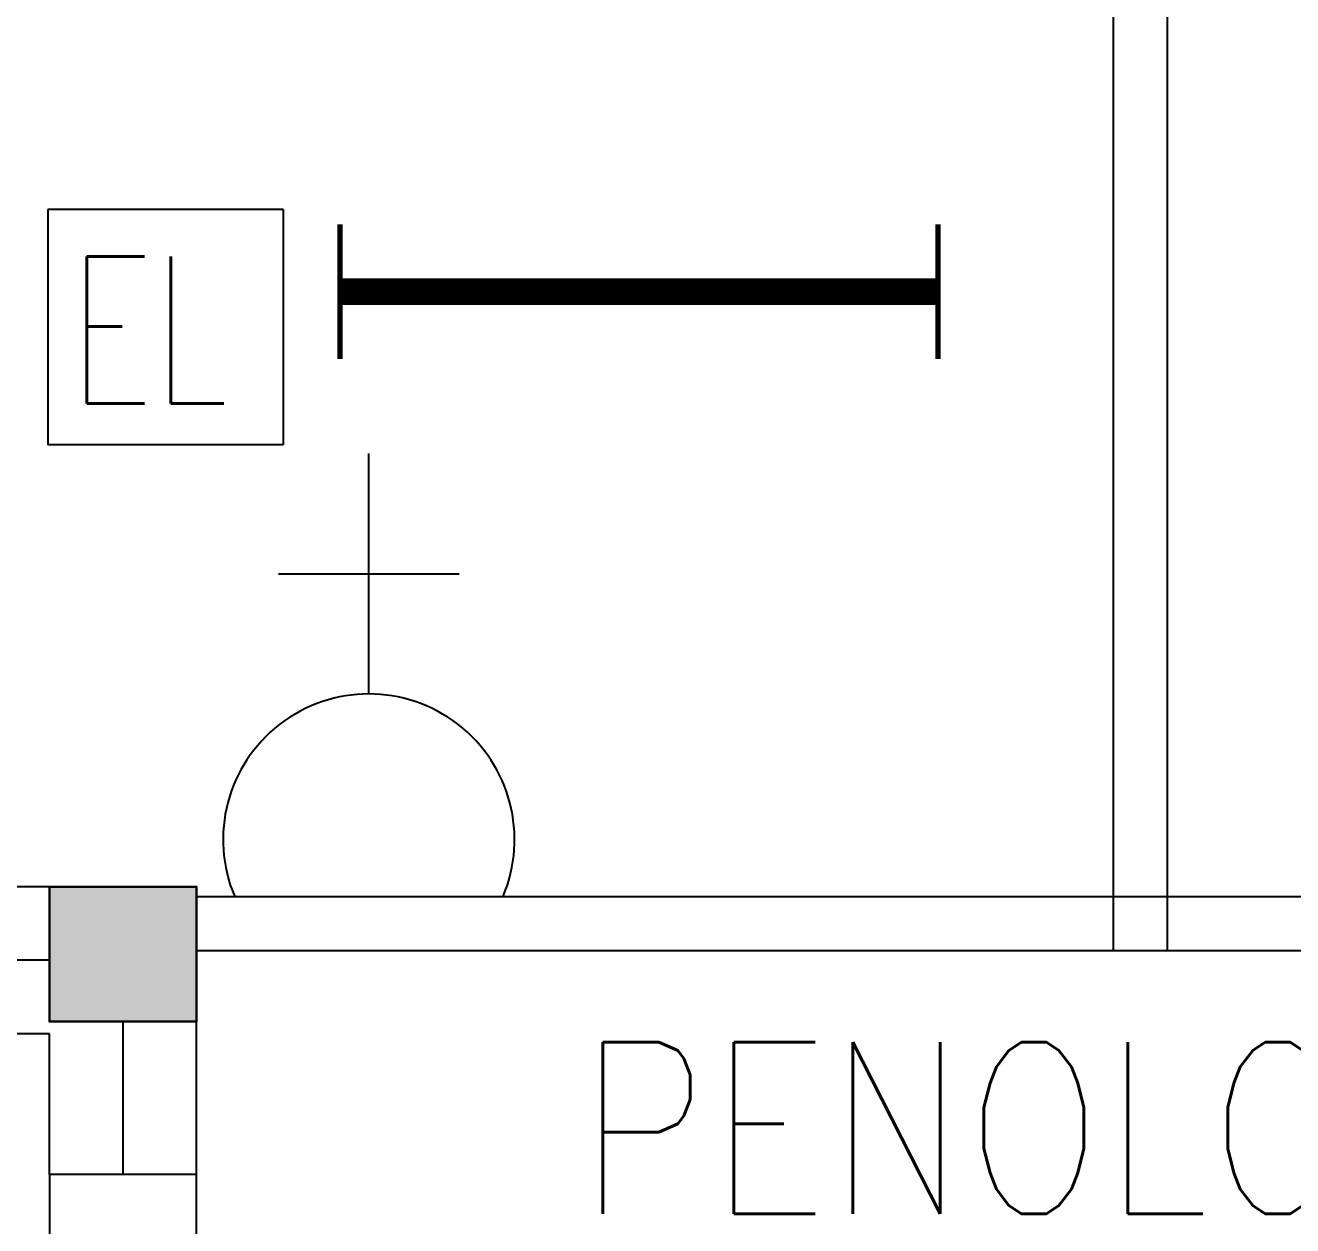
# Model space of a CAD drawing. Header units: inches. Extents: x 16928 to 514628, y -1471 to 241387.
# Drawn here: x 54939 to 57525, y 43569 to 46019 of the extents above; entities that cross this region are included whole.
import ezdxf
from ezdxf.enums import TextEntityAlignment as Align

# ---------------------------------------------------------------- set-up
doc = ezdxf.new("R2010")
doc.units = ezdxf.units.IN
doc.header["$MEASUREMENT"] = 0
for name, color, linetype in [('12. mRspecT - LEGEND', 1, 'Continuous'), ('dxt_text', 4, 'Continuous'), ('ELECT', 6, 'Continuous'), ('FITTING', 8, 'Continuous'), ('LW', 2, 'Continuous'), ('partition', 8, 'Continuous'), ('TB', 8, 'Continuous'), ('WALL', 1, 'Continuous'), ('WIN', 9, 'Continuous')]:
    doc.layers.add(name, color=color, linetype=linetype)
doc.layers.add('COLUMN', color=8, linetype='Continuous', lineweight=30)
doc.layers.add('t3', color=8, linetype='Continuous', lineweight=25)
doc.styles.add('LAILA', font='romans.shx', dxfattribs={"width": 0.85})
doc.styles.add('ROMANS', font='ROMANS', dxfattribs={"width": 0.7})

# ---------------------------------------------------------------- blocks, each defined once
blk = doc.blocks.new('1 X 8W EL')
at = {"layer": 'ELECT', "color": 6}
for p, q in [((-240, 240), (-240, -240)), ((240, 240), (-240, 240)), ((240, 240), (240, -240)), ((240, -240), (-240, -240))]:
    blk.add_line(p, q, dxfattribs=at)
at = {"layer": 'ELECT', "color": 6, "style": 'ROMANS', "width": 0.7}
blk.add_text('EL', height=300, dxfattribs=at).set_placement((-196.2, -155.6))
blk = doc.blocks.new('YBC 1X36')
at = {"layer": 'FITTING', "color": 3}
for points, const_width in [([(-610, 137.6), (-610, -137.6)], 10.9), ([(610, 137.6), (610, -137.6)], 10.9), ([(-610, 0), (610, 0)], 54.6)]:
    blk.add_lwpolyline(points, dxfattribs=dict(at, const_width=const_width))
blk = doc.blocks.new('13A SSO 300mm')
at = {"layer": 'ELECT', "color": 6}
for p, q in [((0, 413.8), (0, 904.4)), ((-184, 659.1), (184, 659.1)), ((-297.4, 0), (297.4, 0))]:
    blk.add_line(p, q, dxfattribs=at)
blk.add_arc((0, 116.3), 297.4, 336.9763, 203.0237, dxfattribs=at)

msp = doc.modelspace()

# ---------------------------------------------------------------- hatches: boundary and pattern name
at = {"layer": 'COLUMN'}
msp.add_hatch(color=256, dxfattribs=at).paths.add_polyline_path([(54988.6, 44260.5), (55288.6, 44260.5), (55288.6, 43985.5), (54988.6, 43985.5)])

# ---------------------------------------------------------------- linework, layer by layer
at = {"layer": '12. mRspecT - LEGEND'}
msp.add_lwpolyline([(53513.8, 34610.5), (51863.6, 34610.5), (51863.6, 37610.5), (55288.6, 37610.5), (55288.6, 44260.5), (53288.6, 44260.5), (53288.6, 56110.5), (57288.6, 56110.5), (57288.6, 58610.5), (65138.6, 58610.5), (65138.6, 56785.5), (68563.3, 56785.5), (68563.6, 57160.5)], dxfattribs=at)
at = {"layer": 'COLUMN'}
msp.add_lwpolyline([(54988.6, 44260.5), (55288.6, 44260.5), (55288.6, 43985.5), (54988.6, 43985.5)], close=True, dxfattribs=at)
at = {"layer": 'LW'}
for p, q in [((54988.6, 43960.5), (53813.6, 43960.5)), ((54988.6, 43673), (54988.6, 43960.5))]:
    msp.add_line(p, q, dxfattribs=at)
at = {"layer": 'partition'}
for p, q in [((57158.6, 46411.3), (57158.6, 44130.5)), ((57268.6, 46411.3), (57268.6, 44130.5)), ((55288.6, 44240.5), (59268.6, 44240.5)), ((55288.6, 44130.5), (59268.6, 44130.5))]:
    msp.add_line(p, q, dxfattribs=at)
at = {"layer": 'WALL'}
for p, q in [((54988.6, 44260.5), (53138.6, 44260.5)), ((55288.6, 43523), (55288.6, 44260.5)), ((54988.6, 44110.5), (53138.6, 44110.5)), ((55138.6, 43673), (55138.6, 43985.5))]:
    msp.add_line(p, q, dxfattribs=at)
msp.add_lwpolyline([(55288.6, 43523), (55288.6, 43673), (54988.6, 43673), (54988.6, 43523)], close=True, dxfattribs=at)
at = {"layer": 'WIN'}
msp.add_line((55288.6, 43985.5), (55288.6, 44260.5), dxfattribs=at)

# ---------------------------------------------------------------- block references
at = {"layer": 'dxt_text'}
for name, p in [('1 X 8W EL', (55225.3, 45402.8)), ('YBC 1X36', (56191.1, 45475.5))]:
    msp.add_blockref(name, p, dxfattribs=at)
at = {"layer": 'TB', "color": 6, "linetype": 'Continuous'}
msp.add_blockref('13A SSO 300mm', (55640.1, 44240.5), dxfattribs=at)

# ---------------------------------------------------------------- texts
at = {"layer": 't3', "style": 'LAILA', "width": 0.85}
msp.add_text('PENOLONG', height=350, dxfattribs=at).set_placement((56066.3, 43943.1), align=Align.TOP_LEFT)

doc.saveas('drawing.dxf')
